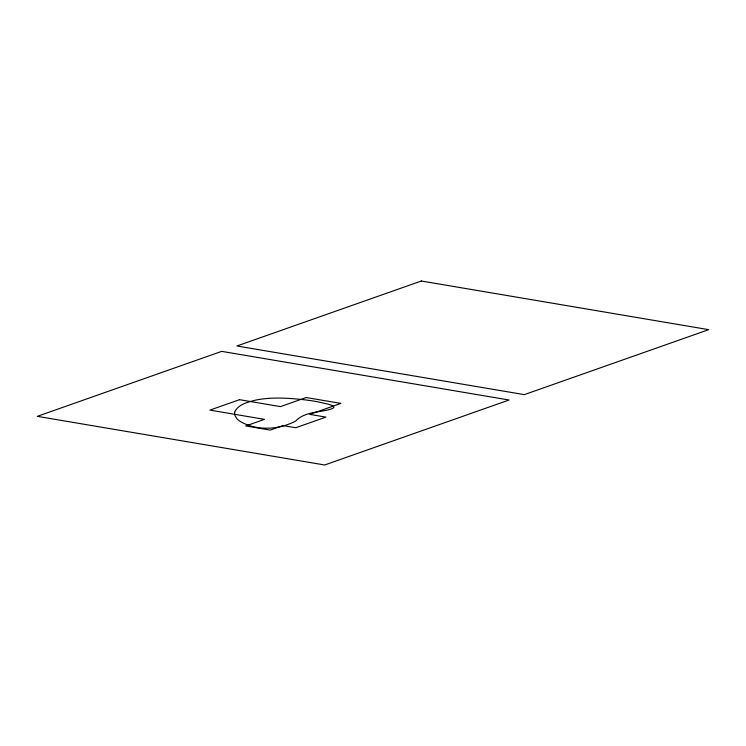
<?xml version="1.0" encoding="UTF-8"?>
<svg xmlns="http://www.w3.org/2000/svg" width="746" height="746" viewBox="0 0 746 746"><rect width="100%" height="100%" fill="white"/><g stroke="black" fill="none" stroke-linecap="round" stroke-linejoin="round"><path stroke-width="1.12" d="M234.617 412.258L234.598 414.841L236.743 418.553A104.692 27.098 -5 0 0 241.023 421.91C257.687 431.095 278.948 429.724 295.565 421.145C304.983 411.167 319.754 412.892 331.839 408.771A8.793 2.275 -5 0 0 333.872 407.111L332.763 405.843L329.312 404.453L316.658 401.581A137.469 35.584 -5 0 0 303.781 399.716C287.825 398 271.497 396.909 255.645 400.108C248.017 402.131 238.039 404.201 234.617 412.258M221.683 351.366L37.3 416.343L324.678 464.991L509.07 400.015L221.683 351.366M421.322 281.009L236.93 345.985L524.317 394.634L708.7 329.657L421.322 281.009M239.503 399.679L209.906 410.113L264.476 419.355L245.742 425.957L270.238 430.106L283.014 425.602L295.798 427.728L325.909 417.117L309.721 414.375L340.866 403.4L306.233 397.534L280.468 406.617L239.503 399.679"/></g></svg>
